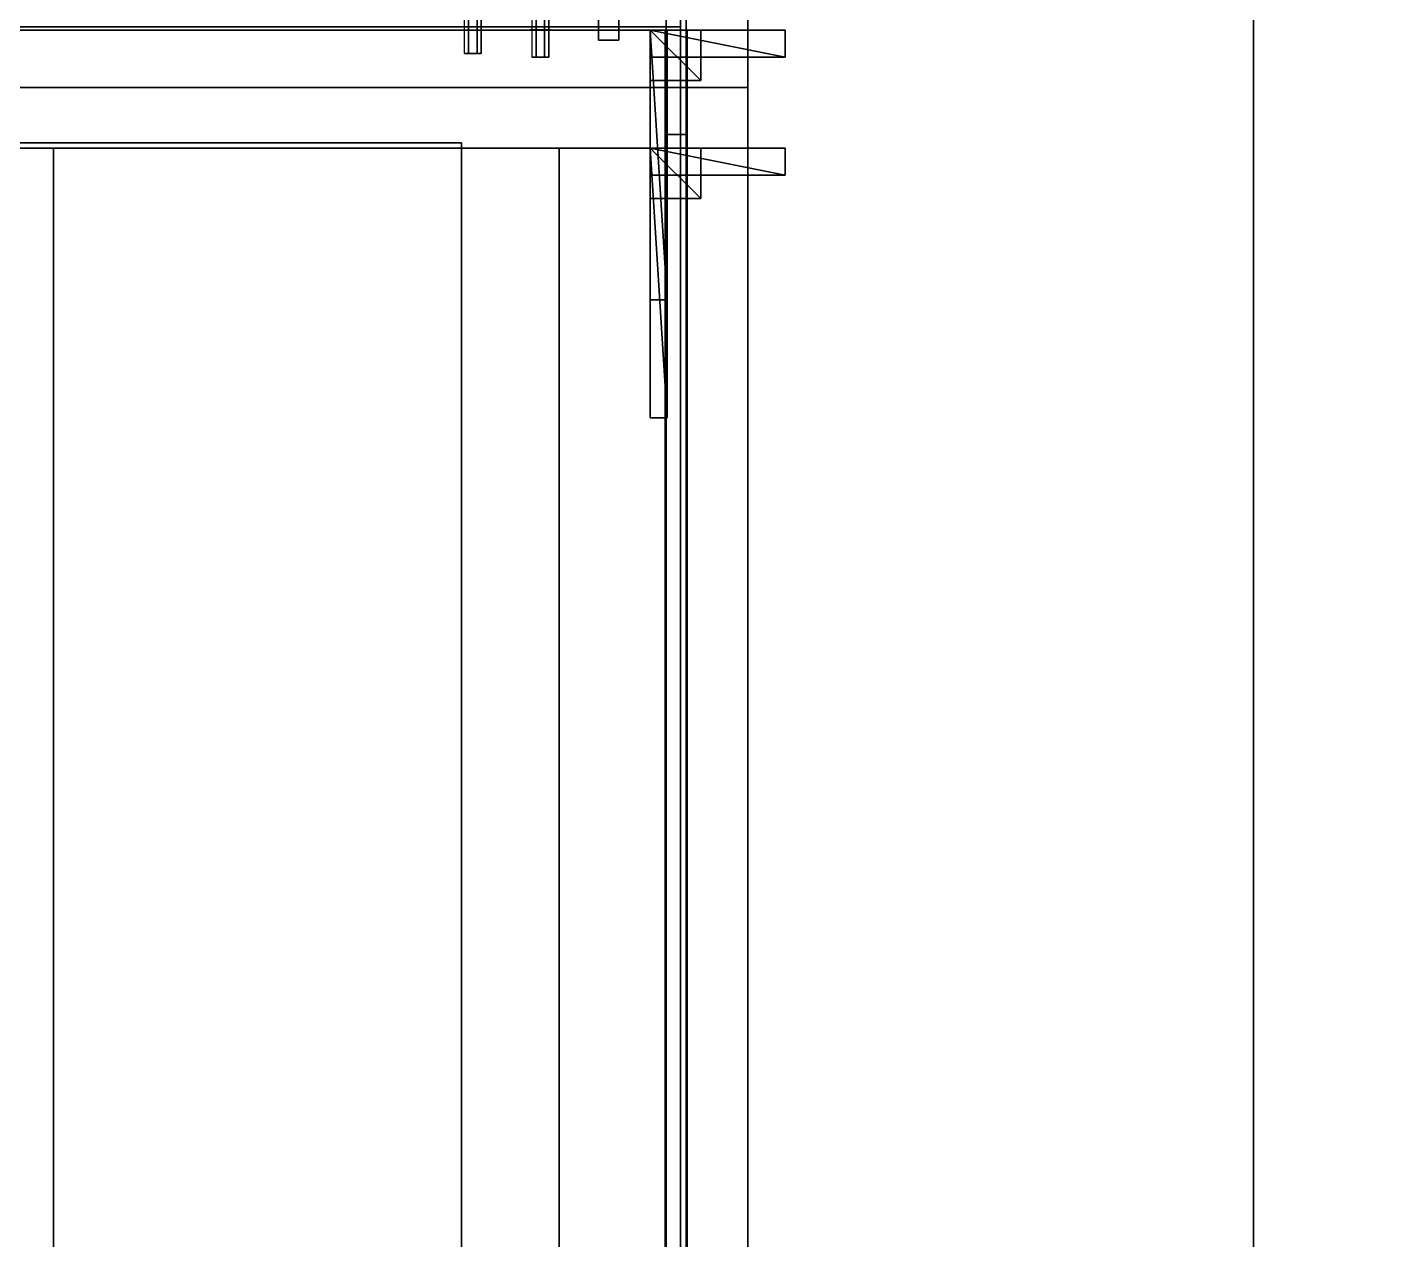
# Model space of a CAD drawing. Extents: x 0 to 4068, y -150 to 4325.
# Drawn here: x 1939.2 to 2343.7, y 2670.7 to 3030.3 of the extents above; entities that cross this region are included whole.
import ezdxf

# ---------------------------------------------------------------- set-up
doc = ezdxf.new("R2010")
doc.units = 0
for name, color, linetype in [('LAYER0', 7, 'CONTINUOUS'), ('LAYER413', 7, 'CONTINUOUS'), ('LAYER422', 7, 'CONTINUOUS'), ('LAYER433', 7, 'CONTINUOUS'), ('LAYER434', 7, 'CONTINUOUS'), ('LAYER435', 7, 'CONTINUOUS'), ('LAYER436', 7, 'CONTINUOUS'), ('LAYER438', 2, 'CONTINUOUS'), ('LAYER439', 37, 'CONTINUOUS'), ('LAYER440', 253, 'CONTINUOUS'), ('LAYER441', 253, 'CONTINUOUS'), ('LAYER442', 253, 'CONTINUOUS'), ('LAYER443', 253, 'CONTINUOUS'), ('LAYER444', 253, 'CONTINUOUS'), ('LAYER445', 253, 'CONTINUOUS'), ('LAYER446', 7, 'CONTINUOUS'), ('LAYER447', 7, 'CONTINUOUS'), ('LAYER633', 7, 'CONTINUOUS'), ('LAYER642', 7, 'CONTINUOUS'), ('LAYER655', 254, 'CONTINUOUS'), ('LAYER656', 7, 'CONTINUOUS'), ('LAYER665', 7, 'CONTINUOUS'), ('LAYER666', 253, 'CONTINUOUS'), ('LAYER667', 7, 'CONTINUOUS'), ('LAYER668', 253, 'CONTINUOUS'), ('LAYER670', 2, 'CONTINUOUS'), ('LAYER671', 7, 'CONTINUOUS'), ('LAYER672', 253, 'CONTINUOUS'), ('LAYER673', 253, 'CONTINUOUS'), ('LAYER674', 253, 'CONTINUOUS'), ('LAYER675', 253, 'CONTINUOUS'), ('LAYER676', 253, 'CONTINUOUS'), ('LAYER677', 253, 'CONTINUOUS'), ('LAYER686', 7, 'CONTINUOUS'), ('LAYER688', 254, 'CONTINUOUS'), ('LAYER821', 19, 'CONTINUOUS'), ('LAYER823', 19, 'CONTINUOUS')]:
    doc.layers.add(name, color=color, linetype=linetype)

msp = doc.modelspace()

# ---------------------------------------------------------------- linework, layer by layer
at = {"layer": 'LAYER0', "invisible_edges": 1}
for points in [[(4068, 4325, -5), (0, -150, -5), (0, 4325, -5), (4068, 4325, -5)], [(0, -150, -5), (4068, 4325, -5), (4068, -150, -5), (0, -150, -5)], [(4068, -150), (0, 4325), (0, -150), (4068, -150)], [(0, 4325), (4068, -150), (4068, 4325), (0, 4325)]]:
    msp.add_3dface(points, dxfattribs=at)
at = {"layer": 'LAYER413'}
for points, invisible_edges in [([(2303, 4325), (2153, 1439), (2153, 4175), (2303, 4325)], 1), ([(2153, 1439), (2303, 4325), (2303, 1571), (2153, 1439)], 1), ([(2153, 4175, 2410), (2303, 1571, 2410), (2303, 4325, 2410), (2153, 4175, 2410)], 1), ([(2303, 4325), (2303, 1571, 2410), (2303, 1571), (2303, 4325)], 1), ([(2303, 1571, 2410), (2303, 4325), (2303, 4325, 2410), (2303, 1571, 2410)], 1), ([(2153, 4175), (2153, 2690.5, 2065.5), (2153, 3169.5, 1569.5), (2153, 4175)], 7), ([(2153, 4175), (2153, 2630.5, 2065.5), (2153, 2690.5, 2065.5), (2153, 4175)], 5), ([(2153, 4175), (2153, 2084.5, 717.5), (2153, 2630.5, 2065.5), (2153, 4175)], 7), ([(2153, 4175), (2153, 2024.5, 717.5), (2153, 2084.5, 717.5), (2153, 4175)], 5), ([(2153, 1439), (2153, 2024.5, 717.5), (2153, 4175), (2153, 1439)], 3), ([(2153, 2690.5, 2065.5), (2153, 4175, 2410), (2153, 3169.5, 1649.5), (2153, 2690.5, 2065.5)], 7), ([(2153, 2690.5, 2145.5), (2153, 4175, 2410), (2153, 2690.5, 2065.5), (2153, 2690.5, 2145.5)], 3), ([(2153, 2630.5, 2145.5), (2153, 4175, 2410), (2153, 2690.5, 2145.5), (2153, 2630.5, 2145.5)], 3), ([(2153, 2630.5, 2145.5), (2153, 1439, 2410), (2153, 4175, 2410), (2153, 2630.5, 2145.5)], 5), ([(2303, 1571, 2410), (2153, 4175, 2410), (2153, 1439, 2410), (2303, 1571, 2410)], 1), ([(2153, 3169.5, 1569.5), (2153, 2690.5, 2065.5), (2153, 3169.5, 1649.5), (2153, 3169.5, 1569.5)], 3)]:
    msp.add_3dface(points, dxfattribs=dict(at, invisible_edges=invisible_edges))
at = {"layer": 'LAYER422', "invisible_edges": 1}
for points in [[(2153, 2250.5, 149), (1617, 2994.5, 149), (2153, 2994.5, 149), (2153, 2250.5, 149)], [(1617, 2994.5, 149), (2153, 2250.5, 149), (1617, 2250.5, 149), (1617, 2994.5, 149)], [(2153, 2994.5, 167), (1617, 2994.5, 149), (1617, 2994.5, 167), (2153, 2994.5, 167)], [(1617, 2994.5, 149), (2153, 2994.5, 167), (2153, 2994.5, 149), (1617, 2994.5, 149)], [(1617, 2250.5, 167), (2153, 2994.5, 167), (1617, 2994.5, 167), (1617, 2250.5, 167)], [(2153, 2994.5, 167), (1617, 2250.5, 167), (2153, 2250.5, 167), (2153, 2994.5, 167)], [(2153, 2994.5, 167), (2153, 2250.5, 149), (2153, 2994.5, 149), (2153, 2994.5, 167)], [(2153, 2250.5, 149), (2153, 2994.5, 167), (2153, 2250.5, 167), (2153, 2250.5, 149)]]:
    msp.add_3dface(points, dxfattribs=at)
at = {"layer": 'LAYER433', "invisible_edges": 1}
for points in [[(2097, 2994.5, 228), (1947, 2250.5, 228), (2097, 2250.5, 228), (2097, 2994.5, 228)], [(1947, 2250.5, 228), (2097, 2994.5, 228), (1947, 2994.5, 228), (1947, 2250.5, 228)], [(1947, 2994.5, 210), (1947, 2250.5, 228), (1947, 2994.5, 228), (1947, 2994.5, 210)], [(1947, 2250.5, 228), (1947, 2994.5, 210), (1947, 2250.5, 210), (1947, 2250.5, 228)], [(2097, 2994.5, 228), (1947, 2994.5, 210), (1947, 2994.5, 228), (2097, 2994.5, 228)], [(1947, 2994.5, 210), (2097, 2994.5, 228), (2097, 2994.5, 210), (1947, 2994.5, 210)], [(1947, 2994.5, 210), (2097, 2250.5, 210), (1947, 2250.5, 210), (1947, 2994.5, 210)], [(2097, 2250.5, 210), (1947, 2994.5, 210), (2097, 2994.5, 210), (2097, 2250.5, 210)], [(2097, 2250.5, 210), (2097, 2994.5, 228), (2097, 2250.5, 228), (2097, 2250.5, 210)], [(2097, 2994.5, 228), (2097, 2250.5, 210), (2097, 2994.5, 210), (2097, 2994.5, 228)]]:
    msp.add_3dface(points, dxfattribs=at)
at = {"layer": 'LAYER434', "invisible_edges": 1}
for points in [[(2097, 2994.5, 210), (1947, 2250.5, 210), (2097, 2250.5, 210), (2097, 2994.5, 210)], [(1947, 2250.5, 210), (2097, 2994.5, 210), (1947, 2994.5, 210), (1947, 2250.5, 210)], [(1947, 2994.5, 192), (1947, 2250.5, 210), (1947, 2994.5, 210), (1947, 2994.5, 192)], [(1947, 2250.5, 210), (1947, 2994.5, 192), (1947, 2250.5, 192), (1947, 2250.5, 210)], [(2097, 2994.5, 210), (1947, 2994.5, 192), (1947, 2994.5, 210), (2097, 2994.5, 210)], [(1947, 2994.5, 192), (2097, 2994.5, 210), (2097, 2994.5, 192), (1947, 2994.5, 192)], [(1947, 2994.5, 192), (2097, 2250.5, 192), (1947, 2250.5, 192), (1947, 2994.5, 192)], [(2097, 2250.5, 192), (1947, 2994.5, 192), (2097, 2994.5, 192), (2097, 2250.5, 192)], [(2097, 2250.5, 192), (2097, 2994.5, 210), (2097, 2250.5, 210), (2097, 2250.5, 192)], [(2097, 2994.5, 210), (2097, 2250.5, 192), (2097, 2994.5, 192), (2097, 2994.5, 210)]]:
    msp.add_3dface(points, dxfattribs=at)
at = {"layer": 'LAYER435', "invisible_edges": 1}
for points in [[(2097, 2994.5, 246), (1947, 2250.5, 246), (2097, 2250.5, 246), (2097, 2994.5, 246)], [(1947, 2250.5, 246), (2097, 2994.5, 246), (1947, 2994.5, 246), (1947, 2250.5, 246)], [(1947, 2994.5, 228), (1947, 2250.5, 246), (1947, 2994.5, 246), (1947, 2994.5, 228)], [(1947, 2250.5, 246), (1947, 2994.5, 228), (1947, 2250.5, 228), (1947, 2250.5, 246)], [(2097, 2994.5, 246), (1947, 2994.5, 228), (1947, 2994.5, 246), (2097, 2994.5, 246)], [(1947, 2994.5, 228), (2097, 2994.5, 246), (2097, 2994.5, 228), (1947, 2994.5, 228)], [(1947, 2994.5, 228), (2097, 2250.5, 228), (1947, 2250.5, 228), (1947, 2994.5, 228)], [(2097, 2250.5, 228), (1947, 2994.5, 228), (2097, 2994.5, 228), (2097, 2250.5, 228)], [(2097, 2250.5, 228), (2097, 2994.5, 246), (2097, 2250.5, 246), (2097, 2250.5, 228)], [(2097, 2994.5, 246), (2097, 2250.5, 228), (2097, 2994.5, 228), (2097, 2994.5, 246)]]:
    msp.add_3dface(points, dxfattribs=at)
at = {"layer": 'LAYER436', "invisible_edges": 1}
for points in [[(2153, 3012.5, 148), (1617, 2994.5, 148), (1617, 3012.5, 148), (2153, 3012.5, 148)], [(1617, 2994.5, 148), (2153, 3012.5, 148), (2153, 2994.5, 148), (1617, 2994.5, 148)], [(2153, 2994.5, 868), (1617, 3012.5, 868), (1617, 2994.5, 868), (2153, 2994.5, 868)], [(1617, 3012.5, 868), (2153, 2994.5, 868), (2153, 3012.5, 868), (1617, 3012.5, 868)], [(1617, 3012.5, 868), (2153, 3012.5, 148), (1617, 3012.5, 148), (1617, 3012.5, 868)], [(2153, 3012.5, 148), (1617, 3012.5, 868), (2153, 3012.5, 868), (2153, 3012.5, 148)], [(2153, 3012.5, 148), (2153, 2994.5, 868), (2153, 2994.5, 148), (2153, 3012.5, 148)], [(2153, 2994.5, 868), (2153, 3012.5, 148), (2153, 3012.5, 868), (2153, 2994.5, 868)], [(2153, 2994.5, 868), (1617, 2994.5, 148), (2153, 2994.5, 148), (2153, 2994.5, 868)], [(1617, 2994.5, 148), (2153, 2994.5, 868), (1617, 2994.5, 868), (1617, 2994.5, 148)]]:
    msp.add_3dface(points, dxfattribs=at)
at = {"layer": 'LAYER438'}
for points in [[(2124, 2914.5, 827), (2129, 2914.5, 827), (2124, 2994.5, 827), (2124, 2914.5, 827)], [(2124, 2994.5, 827), (2129, 2914.5, 827), (2129, 2994.5, 827), (2124, 2994.5, 827)], [(2124, 2994.5, 827), (2129, 2994.5, 827), (2124, 2994.5, 804), (2124, 2994.5, 827)], [(2124, 2994.5, 804), (2129, 2994.5, 827), (2129, 2994.5, 804), (2124, 2994.5, 804)], [(2124, 2914.5, 827), (2124, 2994.5, 827), (2124, 2914.5, 804), (2124, 2914.5, 827)], [(2124, 2914.5, 804), (2124, 2994.5, 827), (2124, 2994.5, 804), (2124, 2914.5, 804)], [(2124, 2914.5, 804), (2124, 2994.5, 804), (2129, 2914.5, 804), (2124, 2914.5, 804)], [(2129, 2914.5, 804), (2124, 2994.5, 804), (2129, 2994.5, 804), (2129, 2914.5, 804)], [(2129, 2914.5, 804), (2129, 2994.5, 804), (2129, 2914.5, 827), (2129, 2914.5, 804)], [(2129, 2914.5, 827), (2129, 2994.5, 804), (2129, 2994.5, 827), (2129, 2914.5, 827)], [(2124, 2914.5, 804), (2129, 2914.5, 804), (2124, 2914.5, 827), (2124, 2914.5, 804)], [(2124, 2914.5, 827), (2129, 2914.5, 804), (2129, 2914.5, 827), (2124, 2914.5, 827)]]:
    msp.add_3dface(points, dxfattribs=at)
at = {"layer": 'LAYER439', "invisible_edges": 1}
for points in [[(2124, 2994.5, 804), (2124, 2914.5, 827), (2124, 2994.5, 827), (2124, 2994.5, 804)], [(2124, 2914.5, 827), (2124, 2994.5, 804), (2124, 2914.5, 804), (2124, 2914.5, 827)], [(2129, 2994.5, 827), (2124, 2914.5, 827), (2129, 2914.5, 827), (2129, 2994.5, 827)], [(2124, 2914.5, 827), (2129, 2994.5, 827), (2124, 2994.5, 827), (2124, 2914.5, 827)], [(2124, 2994.5, 804), (2129, 2914.5, 804), (2124, 2914.5, 804), (2124, 2994.5, 804)], [(2129, 2914.5, 804), (2124, 2994.5, 804), (2129, 2994.5, 804), (2129, 2914.5, 804)], [(2129, 2994.5, 827), (2124, 2994.5, 804), (2124, 2994.5, 827), (2129, 2994.5, 827)], [(2124, 2994.5, 804), (2129, 2994.5, 827), (2129, 2994.5, 804), (2124, 2994.5, 804)], [(2129, 2914.5, 804), (2129, 2994.5, 827), (2129, 2914.5, 827), (2129, 2914.5, 804)], [(2129, 2994.5, 827), (2129, 2914.5, 804), (2129, 2994.5, 804), (2129, 2994.5, 827)], [(2129, 2914.5, 804), (2124, 2914.5, 827), (2124, 2914.5, 804), (2129, 2914.5, 804)], [(2124, 2914.5, 827), (2129, 2914.5, 804), (2129, 2914.5, 827), (2124, 2914.5, 827)]]:
    msp.add_3dface(points, dxfattribs=at)
at = {"layer": 'LAYER440'}
for points in [[(2124, 2979.5, 827), (2139, 2979.5, 827), (2124, 2994.5, 827), (2124, 2979.5, 827)], [(2124, 2994.5, 827), (2139, 2979.5, 827), (2139, 2994.5, 827), (2124, 2994.5, 827)], [(2124, 2994.5, 827), (2139, 2994.5, 827), (2124, 2994.5, 812), (2124, 2994.5, 827)], [(2124, 2994.5, 812), (2139, 2994.5, 827), (2139, 2994.5, 812), (2124, 2994.5, 812)], [(2124, 2979.5, 827), (2124, 2994.5, 827), (2124, 2979.5, 812), (2124, 2979.5, 827)], [(2124, 2979.5, 812), (2124, 2994.5, 827), (2124, 2994.5, 812), (2124, 2979.5, 812)], [(2124, 2979.5, 812), (2124, 2994.5, 812), (2139, 2979.5, 812), (2124, 2979.5, 812)], [(2139, 2979.5, 812), (2124, 2994.5, 812), (2139, 2994.5, 812), (2139, 2979.5, 812)], [(2139, 2979.5, 812), (2139, 2994.5, 812), (2139, 2979.5, 827), (2139, 2979.5, 812)], [(2139, 2979.5, 827), (2139, 2994.5, 812), (2139, 2994.5, 827), (2139, 2979.5, 827)], [(2124, 2979.5, 812), (2139, 2979.5, 812), (2124, 2979.5, 827), (2124, 2979.5, 812)], [(2124, 2979.5, 827), (2139, 2979.5, 812), (2139, 2979.5, 827), (2124, 2979.5, 827)]]:
    msp.add_3dface(points, dxfattribs=at)
at = {"layer": 'LAYER441'}
for points in [[(2124, 2979.5, 827), (2139, 2979.5, 827), (2124, 2994.5, 827), (2124, 2979.5, 827)], [(2124, 2994.5, 827), (2139, 2979.5, 827), (2139, 2994.5, 827), (2124, 2994.5, 827)], [(2124, 2994.5, 827), (2139, 2994.5, 827), (2124, 2994.5, 812), (2124, 2994.5, 827)], [(2124, 2994.5, 812), (2139, 2994.5, 827), (2139, 2994.5, 812), (2124, 2994.5, 812)], [(2124, 2979.5, 827), (2124, 2994.5, 827), (2124, 2979.5, 812), (2124, 2979.5, 827)], [(2124, 2979.5, 812), (2124, 2994.5, 827), (2124, 2994.5, 812), (2124, 2979.5, 812)], [(2124, 2979.5, 812), (2124, 2994.5, 812), (2139, 2979.5, 812), (2124, 2979.5, 812)], [(2139, 2979.5, 812), (2124, 2994.5, 812), (2139, 2994.5, 812), (2139, 2979.5, 812)], [(2139, 2979.5, 812), (2139, 2994.5, 812), (2139, 2979.5, 827), (2139, 2979.5, 812)], [(2139, 2979.5, 827), (2139, 2994.5, 812), (2139, 2994.5, 827), (2139, 2979.5, 827)], [(2124, 2979.5, 812), (2139, 2979.5, 812), (2124, 2979.5, 827), (2124, 2979.5, 812)], [(2124, 2979.5, 827), (2139, 2979.5, 812), (2139, 2979.5, 827), (2124, 2979.5, 827)]]:
    msp.add_3dface(points, dxfattribs=at)
at = {"layer": 'LAYER442'}
for points in [[(2124, 2979.5, 827), (2139, 2979.5, 827), (2124, 2994.5, 827), (2124, 2979.5, 827)], [(2124, 2994.5, 827), (2139, 2979.5, 827), (2139, 2994.5, 827), (2124, 2994.5, 827)], [(2124, 2994.5, 827), (2139, 2994.5, 827), (2124, 2994.5, 812), (2124, 2994.5, 827)], [(2124, 2994.5, 812), (2139, 2994.5, 827), (2139, 2994.5, 812), (2124, 2994.5, 812)], [(2124, 2979.5, 827), (2124, 2994.5, 827), (2124, 2979.5, 812), (2124, 2979.5, 827)], [(2124, 2979.5, 812), (2124, 2994.5, 827), (2124, 2994.5, 812), (2124, 2979.5, 812)], [(2124, 2979.5, 812), (2124, 2994.5, 812), (2139, 2979.5, 812), (2124, 2979.5, 812)], [(2139, 2979.5, 812), (2124, 2994.5, 812), (2139, 2994.5, 812), (2139, 2979.5, 812)], [(2139, 2979.5, 812), (2139, 2994.5, 812), (2139, 2979.5, 827), (2139, 2979.5, 812)], [(2139, 2979.5, 827), (2139, 2994.5, 812), (2139, 2994.5, 827), (2139, 2979.5, 827)], [(2124, 2979.5, 812), (2139, 2979.5, 812), (2124, 2979.5, 827), (2124, 2979.5, 812)], [(2124, 2979.5, 827), (2139, 2979.5, 812), (2139, 2979.5, 827), (2124, 2979.5, 827)]]:
    msp.add_3dface(points, dxfattribs=at)
at = {"layer": 'LAYER443'}
for points in [[(2124, 2979.5, 827), (2139, 2979.5, 827), (2124, 2994.5, 827), (2124, 2979.5, 827)], [(2124, 2994.5, 827), (2139, 2979.5, 827), (2139, 2994.5, 827), (2124, 2994.5, 827)], [(2124, 2994.5, 827), (2139, 2994.5, 827), (2124, 2994.5, 812), (2124, 2994.5, 827)], [(2124, 2994.5, 812), (2139, 2994.5, 827), (2139, 2994.5, 812), (2124, 2994.5, 812)], [(2124, 2979.5, 827), (2124, 2994.5, 827), (2124, 2979.5, 812), (2124, 2979.5, 827)], [(2124, 2979.5, 812), (2124, 2994.5, 827), (2124, 2994.5, 812), (2124, 2979.5, 812)], [(2124, 2979.5, 812), (2124, 2994.5, 812), (2139, 2979.5, 812), (2124, 2979.5, 812)], [(2139, 2979.5, 812), (2124, 2994.5, 812), (2139, 2994.5, 812), (2139, 2979.5, 812)], [(2139, 2979.5, 812), (2139, 2994.5, 812), (2139, 2979.5, 827), (2139, 2979.5, 812)], [(2139, 2979.5, 827), (2139, 2994.5, 812), (2139, 2994.5, 827), (2139, 2979.5, 827)], [(2124, 2979.5, 812), (2139, 2979.5, 812), (2124, 2979.5, 827), (2124, 2979.5, 812)], [(2124, 2979.5, 827), (2139, 2979.5, 812), (2139, 2979.5, 827), (2124, 2979.5, 827)]]:
    msp.add_3dface(points, dxfattribs=at)
at = {"layer": 'LAYER444'}
for points in [[(2124, 2986.5, 827), (2164, 2986.5, 827), (2124, 2994.5, 827), (2124, 2986.5, 827)], [(2124, 2994.5, 827), (2164, 2986.5, 827), (2164, 2994.5, 827), (2124, 2994.5, 827)], [(2124, 2994.5, 827), (2164, 2994.5, 827), (2124, 2994.5, 819), (2124, 2994.5, 827)], [(2124, 2994.5, 819), (2164, 2994.5, 827), (2164, 2994.5, 819), (2124, 2994.5, 819)], [(2124, 2986.5, 827), (2124, 2994.5, 827), (2124, 2986.5, 819), (2124, 2986.5, 827)], [(2124, 2986.5, 819), (2124, 2994.5, 827), (2124, 2994.5, 819), (2124, 2986.5, 819)], [(2124, 2986.5, 819), (2124, 2994.5, 819), (2164, 2986.5, 819), (2124, 2986.5, 819)], [(2164, 2986.5, 819), (2124, 2994.5, 819), (2164, 2994.5, 819), (2164, 2986.5, 819)], [(2164, 2986.5, 819), (2164, 2994.5, 819), (2164, 2986.5, 827), (2164, 2986.5, 819)], [(2164, 2986.5, 827), (2164, 2994.5, 819), (2164, 2994.5, 827), (2164, 2986.5, 827)], [(2124, 2986.5, 819), (2164, 2986.5, 819), (2124, 2986.5, 827), (2124, 2986.5, 819)], [(2124, 2986.5, 827), (2164, 2986.5, 819), (2164, 2986.5, 827), (2124, 2986.5, 827)]]:
    msp.add_3dface(points, dxfattribs=at)
at = {"layer": 'LAYER445'}
for points in [[(2124, 2914.5, 827), (2129, 2914.5, 827), (2124, 2994.5, 827), (2124, 2914.5, 827)], [(2124, 2994.5, 827), (2129, 2914.5, 827), (2129, 2994.5, 827), (2124, 2994.5, 827)], [(2124, 2994.5, 827), (2129, 2994.5, 827), (2124, 2994.5, 811), (2124, 2994.5, 827)], [(2124, 2994.5, 811), (2129, 2994.5, 827), (2129, 2994.5, 811), (2124, 2994.5, 811)], [(2124, 2914.5, 827), (2124, 2994.5, 827), (2124, 2914.5, 811), (2124, 2914.5, 827)], [(2124, 2914.5, 811), (2124, 2994.5, 827), (2124, 2994.5, 811), (2124, 2914.5, 811)], [(2124, 2914.5, 811), (2124, 2994.5, 811), (2129, 2914.5, 811), (2124, 2914.5, 811)], [(2129, 2914.5, 811), (2124, 2994.5, 811), (2129, 2994.5, 811), (2129, 2914.5, 811)], [(2129, 2914.5, 811), (2129, 2994.5, 811), (2129, 2914.5, 827), (2129, 2914.5, 811)], [(2129, 2914.5, 827), (2129, 2994.5, 811), (2129, 2994.5, 827), (2129, 2914.5, 827)], [(2124, 2914.5, 811), (2129, 2914.5, 811), (2124, 2914.5, 827), (2124, 2914.5, 811)], [(2124, 2914.5, 827), (2129, 2914.5, 811), (2129, 2914.5, 827), (2124, 2914.5, 827)]]:
    msp.add_3dface(points, dxfattribs=at)
at = {"layer": 'LAYER446', "invisible_edges": 1}
for points in [[(2135, 2994.5, 867.5), (2153, 2250.5, 867.5), (2153, 2994.5, 867.5), (2135, 2994.5, 867.5)], [(2153, 2250.5, 867.5), (2135, 2994.5, 867.5), (2135, 2250.5, 867.5), (2153, 2250.5, 867.5)], [(2153, 2994.5, 747.5), (2135, 2994.5, 867.5), (2153, 2994.5, 867.5), (2153, 2994.5, 747.5)], [(2135, 2994.5, 867.5), (2153, 2994.5, 747.5), (2135, 2994.5, 747.5), (2135, 2994.5, 867.5)], [(2135, 2250.5, 747.5), (2153, 2994.5, 747.5), (2153, 2250.5, 747.5), (2135, 2250.5, 747.5)], [(2153, 2994.5, 747.5), (2135, 2250.5, 747.5), (2135, 2994.5, 747.5), (2153, 2994.5, 747.5)], [(2135, 2994.5, 867.5), (2135, 2250.5, 747.5), (2135, 2250.5, 867.5), (2135, 2994.5, 867.5)], [(2135, 2250.5, 747.5), (2135, 2994.5, 867.5), (2135, 2994.5, 747.5), (2135, 2250.5, 747.5)], [(2153, 2994.5, 747.5), (2153, 2250.5, 867.5), (2153, 2250.5, 747.5), (2153, 2994.5, 747.5)], [(2153, 2250.5, 867.5), (2153, 2994.5, 747.5), (2153, 2994.5, 867.5), (2153, 2250.5, 867.5)]]:
    msp.add_3dface(points, dxfattribs=at)
at = {"layer": 'LAYER447', "invisible_edges": 1}
for points in [[(2128.7, 2998.5, 867.5), (2134.7, 2246.5, 867.5), (2134.7, 2998.5, 867.5), (2128.7, 2998.5, 867.5)], [(2134.7, 2246.5, 867.5), (2128.7, 2998.5, 867.5), (2128.7, 2246.5, 867.5), (2134.7, 2246.5, 867.5)], [(2134.7, 2998.5, 163), (2128.7, 2998.5, 867.5), (2134.7, 2998.5, 867.5), (2134.7, 2998.5, 163)], [(2128.7, 2998.5, 867.5), (2134.7, 2998.5, 163), (2128.7, 2998.5, 163), (2128.7, 2998.5, 867.5)], [(2128.7, 2246.5, 163), (2134.7, 2998.5, 163), (2134.7, 2246.5, 163), (2128.7, 2246.5, 163)], [(2134.7, 2998.5, 163), (2128.7, 2246.5, 163), (2128.7, 2998.5, 163), (2134.7, 2998.5, 163)], [(2128.7, 2998.5, 867.5), (2128.7, 2246.5, 163), (2128.7, 2246.5, 867.5), (2128.7, 2998.5, 867.5)], [(2128.7, 2246.5, 163), (2128.7, 2998.5, 867.5), (2128.7, 2998.5, 163), (2128.7, 2246.5, 163)], [(2134.7, 2998.5, 163), (2134.7, 2246.5, 867.5), (2134.7, 2246.5, 163), (2134.7, 2998.5, 163)], [(2134.7, 2246.5, 867.5), (2134.7, 2998.5, 163), (2134.7, 2998.5, 867.5), (2134.7, 2246.5, 867.5)]]:
    msp.add_3dface(points, dxfattribs=at)
at = {"layer": 'LAYER633', "invisible_edges": 1}
for points in [[(2133, 3030.5, 148), (1615, 3012.5, 148), (1615, 3030.5, 148), (2133, 3030.5, 148)], [(1615, 3012.5, 148), (2133, 3030.5, 148), (2133, 3012.5, 148), (1615, 3012.5, 148)], [(2133, 3012.5, 868), (1615, 3030.5, 868), (1615, 3012.5, 868), (2133, 3012.5, 868)], [(1615, 3030.5, 868), (2133, 3012.5, 868), (2133, 3030.5, 868), (1615, 3030.5, 868)], [(2133, 3012.5, 868), (2133, 3030.5, 148), (2133, 3030.5, 868), (2133, 3012.5, 868)], [(2133, 3030.5, 148), (2133, 3012.5, 868), (2133, 3012.5, 148), (2133, 3030.5, 148)], [(1615, 3012.5, 148), (2133, 3012.5, 868), (1615, 3012.5, 868), (1615, 3012.5, 148)], [(2133, 3012.5, 868), (1615, 3012.5, 148), (2133, 3012.5, 148), (2133, 3012.5, 868)]]:
    msp.add_3dface(points, dxfattribs=at)
at = {"layer": 'LAYER642', "invisible_edges": 1}
for points in [[(2108.7, 4111, 867.5), (2114.7, 3026.5, 867.5), (2114.7, 4111, 867.5), (2108.7, 4111, 867.5)], [(2114.7, 3026.5, 867.5), (2108.7, 4111, 867.5), (2108.7, 3026.5, 867.5), (2114.7, 3026.5, 867.5)], [(2108.7, 3026.5, 163), (2114.7, 4111, 163), (2114.7, 3026.5, 163), (2108.7, 3026.5, 163)], [(2114.7, 4111, 163), (2108.7, 3026.5, 163), (2108.7, 4111, 163), (2114.7, 4111, 163)], [(2108.7, 4111, 867.5), (2108.7, 3026.5, 163), (2108.7, 3026.5, 867.5), (2108.7, 4111, 867.5)], [(2108.7, 3026.5, 163), (2108.7, 4111, 867.5), (2108.7, 4111, 163), (2108.7, 3026.5, 163)], [(2114.7, 4111, 163), (2114.7, 3026.5, 867.5), (2114.7, 3026.5, 163), (2114.7, 4111, 163)], [(2114.7, 3026.5, 867.5), (2114.7, 4111, 163), (2114.7, 4111, 867.5), (2114.7, 3026.5, 867.5)], [(2108.7, 3026.5, 163), (2114.7, 3026.5, 867.5), (2108.7, 3026.5, 867.5), (2108.7, 3026.5, 163)], [(2114.7, 3026.5, 867.5), (2108.7, 3026.5, 163), (2114.7, 3026.5, 163), (2114.7, 3026.5, 867.5)]]:
    msp.add_3dface(points, dxfattribs=at)
at = {"layer": 'LAYER655'}
for points in [[(2068.9, 3022.5, 496.5), (2073.9, 3022.5, 496.5), (2072.65, 3022.5, 498.665), (2070.15, 3022.5, 498.665)], [(2068.9, 3022.5, 496.5), (2070.15, 3022.5, 494.3349), (2072.65, 3022.5, 494.3349), (2073.9, 3022.5, 496.5)]]:
    msp.add_3dface(points, dxfattribs=at)
at = {"layer": 'LAYER656', "invisible_edges": 1}
for points in [[(2135, 3029.5, 2341), (2153, 3029.5, 2221), (2135, 3029.5, 2221), (2135, 3029.5, 2341)], [(2153, 3029.5, 2221), (2135, 3029.5, 2341), (2153, 3029.5, 2341), (2153, 3029.5, 2221)], [(2135, 2215.5, 2221), (2153, 3029.5, 2221), (2153, 2215.5, 2221), (2135, 2215.5, 2221)], [(2153, 3029.5, 2221), (2135, 2215.5, 2221), (2135, 3029.5, 2221), (2153, 3029.5, 2221)], [(2135, 3029.5, 2341), (2153, 2215.5, 2341), (2153, 3029.5, 2341), (2135, 3029.5, 2341)], [(2153, 2215.5, 2341), (2135, 3029.5, 2341), (2135, 2215.5, 2341), (2153, 2215.5, 2341)], [(2135, 2215.5, 2221), (2135, 3029.5, 2341), (2135, 3029.5, 2221), (2135, 2215.5, 2221)], [(2135, 3029.5, 2341), (2135, 2215.5, 2221), (2135, 2215.5, 2341), (2135, 3029.5, 2341)], [(2153, 2215.5, 2341), (2153, 3029.5, 2221), (2153, 3029.5, 2341), (2153, 2215.5, 2341)], [(2153, 3029.5, 2221), (2153, 2215.5, 2341), (2153, 2215.5, 2221), (2153, 3029.5, 2221)]]:
    msp.add_3dface(points, dxfattribs=at)
at = {"layer": 'LAYER665', "invisible_edges": 1}
for points in [[(2153, 3029.5, 2359), (1803, 2215.5, 2359), (2153, 2215.5, 2359), (2153, 3029.5, 2359)], [(1803, 2215.5, 2359), (2153, 3029.5, 2359), (1803, 3029.5, 2359), (1803, 2215.5, 2359)], [(2153, 3029.5, 2359), (1803, 3029.5, 2341), (1803, 3029.5, 2359), (2153, 3029.5, 2359)], [(1803, 3029.5, 2341), (2153, 3029.5, 2359), (2153, 3029.5, 2341), (1803, 3029.5, 2341)], [(1803, 3029.5, 2341), (2153, 2215.5, 2341), (1803, 2215.5, 2341), (1803, 3029.5, 2341)], [(2153, 2215.5, 2341), (1803, 3029.5, 2341), (2153, 3029.5, 2341), (2153, 2215.5, 2341)], [(2153, 2215.5, 2341), (2153, 3029.5, 2359), (2153, 2215.5, 2359), (2153, 2215.5, 2341)], [(2153, 3029.5, 2359), (2153, 2215.5, 2341), (2153, 3029.5, 2341), (2153, 3029.5, 2359)]]:
    msp.add_3dface(points, dxfattribs=at)
at = {"layer": 'LAYER666', "invisible_edges": 1}
for points in [[(2153, 2215.5, 1701), (1803, 3029.5, 1701), (2153, 3029.5, 1701), (2153, 2215.5, 1701)], [(1803, 3029.5, 1701), (2153, 2215.5, 1701), (1803, 2215.5, 1701), (1803, 3029.5, 1701)], [(2153, 3029.5, 1719), (1803, 3029.5, 1701), (1803, 3029.5, 1719), (2153, 3029.5, 1719)], [(1803, 3029.5, 1701), (2153, 3029.5, 1719), (2153, 3029.5, 1701), (1803, 3029.5, 1701)], [(1803, 2215.5, 1719), (2153, 3029.5, 1719), (1803, 3029.5, 1719), (1803, 2215.5, 1719)], [(2153, 3029.5, 1719), (1803, 2215.5, 1719), (2153, 2215.5, 1719), (2153, 3029.5, 1719)], [(2153, 3029.5, 1719), (2153, 2215.5, 1701), (2153, 3029.5, 1701), (2153, 3029.5, 1719)], [(2153, 2215.5, 1701), (2153, 3029.5, 1719), (2153, 2215.5, 1719), (2153, 2215.5, 1701)]]:
    msp.add_3dface(points, dxfattribs=at)
at = {"layer": 'LAYER667', "invisible_edges": 1}
for points in [[(2128.7, 3033.5, 2345), (2134.7, 2211.5, 2345), (2134.7, 3033.5, 2345), (2128.7, 3033.5, 2345)], [(2134.7, 2211.5, 2345), (2128.7, 3033.5, 2345), (2128.7, 2211.5, 2345), (2134.7, 2211.5, 2345)], [(2128.7, 2211.5, 1715), (2134.7, 3033.5, 1715), (2134.7, 2211.5, 1715), (2128.7, 2211.5, 1715)], [(2134.7, 3033.5, 1715), (2128.7, 2211.5, 1715), (2128.7, 3033.5, 1715), (2134.7, 3033.5, 1715)], [(2128.7, 3033.5, 2345), (2128.7, 2211.5, 1715), (2128.7, 2211.5, 2345), (2128.7, 3033.5, 2345)], [(2128.7, 2211.5, 1715), (2128.7, 3033.5, 2345), (2128.7, 3033.5, 1715), (2128.7, 2211.5, 1715)], [(2134.7, 3033.5, 1715), (2134.7, 2211.5, 2345), (2134.7, 2211.5, 1715), (2134.7, 3033.5, 1715)], [(2134.7, 2211.5, 2345), (2134.7, 3033.5, 1715), (2134.7, 3033.5, 2345), (2134.7, 2211.5, 2345)]]:
    msp.add_3dface(points, dxfattribs=at)
at = {"layer": 'LAYER668', "invisible_edges": 1}
for points in [[(2153, 3047.5, 1700), (1803, 3029.5, 1700), (1803, 3047.5, 1700), (2153, 3047.5, 1700)], [(1803, 3029.5, 1700), (2153, 3047.5, 1700), (2153, 3029.5, 1700), (1803, 3029.5, 1700)], [(2153, 3029.5, 2360), (1803, 3047.5, 2360), (1803, 3029.5, 2360), (2153, 3029.5, 2360)], [(1803, 3047.5, 2360), (2153, 3029.5, 2360), (2153, 3047.5, 2360), (1803, 3047.5, 2360)], [(2153, 3047.5, 1700), (2153, 3029.5, 2360), (2153, 3029.5, 1700), (2153, 3047.5, 1700)], [(2153, 3029.5, 2360), (2153, 3047.5, 1700), (2153, 3047.5, 2360), (2153, 3029.5, 2360)], [(2153, 3029.5, 2360), (1803, 3029.5, 1700), (2153, 3029.5, 1700), (2153, 3029.5, 2360)], [(1803, 3029.5, 1700), (2153, 3029.5, 2360), (1803, 3029.5, 2360), (1803, 3029.5, 1700)]]:
    msp.add_3dface(points, dxfattribs=at)
at = {"layer": 'LAYER670'}
for points in [[(2124, 2949.5, 2318), (2129, 2949.5, 2318), (2124, 3029.5, 2318), (2124, 2949.5, 2318)], [(2124, 3029.5, 2318), (2129, 2949.5, 2318), (2129, 3029.5, 2318), (2124, 3029.5, 2318)], [(2124, 3029.5, 2318), (2129, 3029.5, 2318), (2124, 3029.5, 2295), (2124, 3029.5, 2318)], [(2124, 3029.5, 2295), (2129, 3029.5, 2318), (2129, 3029.5, 2295), (2124, 3029.5, 2295)], [(2124, 2949.5, 2318), (2124, 3029.5, 2318), (2124, 2949.5, 2295), (2124, 2949.5, 2318)], [(2124, 2949.5, 2295), (2124, 3029.5, 2318), (2124, 3029.5, 2295), (2124, 2949.5, 2295)], [(2124, 2949.5, 2295), (2124, 3029.5, 2295), (2129, 2949.5, 2295), (2124, 2949.5, 2295)], [(2129, 2949.5, 2295), (2124, 3029.5, 2295), (2129, 3029.5, 2295), (2129, 2949.5, 2295)], [(2129, 2949.5, 2295), (2129, 3029.5, 2295), (2129, 2949.5, 2318), (2129, 2949.5, 2295)], [(2129, 2949.5, 2318), (2129, 3029.5, 2295), (2129, 3029.5, 2318), (2129, 2949.5, 2318)], [(2124, 2949.5, 2295), (2129, 2949.5, 2295), (2124, 2949.5, 2318), (2124, 2949.5, 2295)], [(2124, 2949.5, 2318), (2129, 2949.5, 2295), (2129, 2949.5, 2318), (2124, 2949.5, 2318)]]:
    msp.add_3dface(points, dxfattribs=at)
at = {"layer": 'LAYER671', "invisible_edges": 1}
for points in [[(2124, 3029.5, 2295), (2124, 2949.5, 2318), (2124, 3029.5, 2318), (2124, 3029.5, 2295)], [(2124, 2949.5, 2318), (2124, 3029.5, 2295), (2124, 2949.5, 2295), (2124, 2949.5, 2318)], [(2129, 3029.5, 2318), (2124, 2949.5, 2318), (2129, 2949.5, 2318), (2129, 3029.5, 2318)], [(2124, 2949.5, 2318), (2129, 3029.5, 2318), (2124, 3029.5, 2318), (2124, 2949.5, 2318)], [(2124, 3029.5, 2295), (2129, 2949.5, 2295), (2124, 2949.5, 2295), (2124, 3029.5, 2295)], [(2129, 2949.5, 2295), (2124, 3029.5, 2295), (2129, 3029.5, 2295), (2129, 2949.5, 2295)], [(2129, 3029.5, 2318), (2124, 3029.5, 2295), (2124, 3029.5, 2318), (2129, 3029.5, 2318)], [(2124, 3029.5, 2295), (2129, 3029.5, 2318), (2129, 3029.5, 2295), (2124, 3029.5, 2295)], [(2129, 2949.5, 2295), (2129, 3029.5, 2318), (2129, 2949.5, 2318), (2129, 2949.5, 2295)], [(2129, 3029.5, 2318), (2129, 2949.5, 2295), (2129, 3029.5, 2295), (2129, 3029.5, 2318)], [(2129, 2949.5, 2295), (2124, 2949.5, 2318), (2124, 2949.5, 2295), (2129, 2949.5, 2295)], [(2124, 2949.5, 2318), (2129, 2949.5, 2295), (2129, 2949.5, 2318), (2124, 2949.5, 2318)]]:
    msp.add_3dface(points, dxfattribs=at)
at = {"layer": 'LAYER672'}
for points in [[(2124, 3014.5, 2318), (2139, 3014.5, 2318), (2124, 3029.5, 2318), (2124, 3014.5, 2318)], [(2124, 3029.5, 2318), (2139, 3014.5, 2318), (2139, 3029.5, 2318), (2124, 3029.5, 2318)], [(2124, 3029.5, 2318), (2139, 3029.5, 2318), (2124, 3029.5, 2303), (2124, 3029.5, 2318)], [(2124, 3029.5, 2303), (2139, 3029.5, 2318), (2139, 3029.5, 2303), (2124, 3029.5, 2303)], [(2124, 3014.5, 2318), (2124, 3029.5, 2318), (2124, 3014.5, 2303), (2124, 3014.5, 2318)], [(2124, 3014.5, 2303), (2124, 3029.5, 2318), (2124, 3029.5, 2303), (2124, 3014.5, 2303)], [(2124, 3014.5, 2303), (2124, 3029.5, 2303), (2139, 3014.5, 2303), (2124, 3014.5, 2303)], [(2139, 3014.5, 2303), (2124, 3029.5, 2303), (2139, 3029.5, 2303), (2139, 3014.5, 2303)], [(2139, 3014.5, 2303), (2139, 3029.5, 2303), (2139, 3014.5, 2318), (2139, 3014.5, 2303)], [(2139, 3014.5, 2318), (2139, 3029.5, 2303), (2139, 3029.5, 2318), (2139, 3014.5, 2318)], [(2124, 3014.5, 2303), (2139, 3014.5, 2303), (2124, 3014.5, 2318), (2124, 3014.5, 2303)], [(2124, 3014.5, 2318), (2139, 3014.5, 2303), (2139, 3014.5, 2318), (2124, 3014.5, 2318)]]:
    msp.add_3dface(points, dxfattribs=at)
at = {"layer": 'LAYER673'}
for points in [[(2124, 3014.5, 2318), (2139, 3014.5, 2318), (2124, 3029.5, 2318), (2124, 3014.5, 2318)], [(2124, 3029.5, 2318), (2139, 3014.5, 2318), (2139, 3029.5, 2318), (2124, 3029.5, 2318)], [(2124, 3029.5, 2318), (2139, 3029.5, 2318), (2124, 3029.5, 2303), (2124, 3029.5, 2318)], [(2124, 3029.5, 2303), (2139, 3029.5, 2318), (2139, 3029.5, 2303), (2124, 3029.5, 2303)], [(2124, 3014.5, 2318), (2124, 3029.5, 2318), (2124, 3014.5, 2303), (2124, 3014.5, 2318)], [(2124, 3014.5, 2303), (2124, 3029.5, 2318), (2124, 3029.5, 2303), (2124, 3014.5, 2303)], [(2124, 3014.5, 2303), (2124, 3029.5, 2303), (2139, 3014.5, 2303), (2124, 3014.5, 2303)], [(2139, 3014.5, 2303), (2124, 3029.5, 2303), (2139, 3029.5, 2303), (2139, 3014.5, 2303)], [(2139, 3014.5, 2303), (2139, 3029.5, 2303), (2139, 3014.5, 2318), (2139, 3014.5, 2303)], [(2139, 3014.5, 2318), (2139, 3029.5, 2303), (2139, 3029.5, 2318), (2139, 3014.5, 2318)], [(2124, 3014.5, 2303), (2139, 3014.5, 2303), (2124, 3014.5, 2318), (2124, 3014.5, 2303)], [(2124, 3014.5, 2318), (2139, 3014.5, 2303), (2139, 3014.5, 2318), (2124, 3014.5, 2318)]]:
    msp.add_3dface(points, dxfattribs=at)
at = {"layer": 'LAYER674'}
for points in [[(2124, 3014.5, 2318), (2139, 3014.5, 2318), (2124, 3029.5, 2318), (2124, 3014.5, 2318)], [(2124, 3029.5, 2318), (2139, 3014.5, 2318), (2139, 3029.5, 2318), (2124, 3029.5, 2318)], [(2124, 3029.5, 2318), (2139, 3029.5, 2318), (2124, 3029.5, 2303), (2124, 3029.5, 2318)], [(2124, 3029.5, 2303), (2139, 3029.5, 2318), (2139, 3029.5, 2303), (2124, 3029.5, 2303)], [(2124, 3014.5, 2318), (2124, 3029.5, 2318), (2124, 3014.5, 2303), (2124, 3014.5, 2318)], [(2124, 3014.5, 2303), (2124, 3029.5, 2318), (2124, 3029.5, 2303), (2124, 3014.5, 2303)], [(2124, 3014.5, 2303), (2124, 3029.5, 2303), (2139, 3014.5, 2303), (2124, 3014.5, 2303)], [(2139, 3014.5, 2303), (2124, 3029.5, 2303), (2139, 3029.5, 2303), (2139, 3014.5, 2303)], [(2139, 3014.5, 2303), (2139, 3029.5, 2303), (2139, 3014.5, 2318), (2139, 3014.5, 2303)], [(2139, 3014.5, 2318), (2139, 3029.5, 2303), (2139, 3029.5, 2318), (2139, 3014.5, 2318)], [(2124, 3014.5, 2303), (2139, 3014.5, 2303), (2124, 3014.5, 2318), (2124, 3014.5, 2303)], [(2124, 3014.5, 2318), (2139, 3014.5, 2303), (2139, 3014.5, 2318), (2124, 3014.5, 2318)]]:
    msp.add_3dface(points, dxfattribs=at)
at = {"layer": 'LAYER675'}
for points in [[(2124, 3014.5, 2318), (2139, 3014.5, 2318), (2124, 3029.5, 2318), (2124, 3014.5, 2318)], [(2124, 3029.5, 2318), (2139, 3014.5, 2318), (2139, 3029.5, 2318), (2124, 3029.5, 2318)], [(2124, 3029.5, 2318), (2139, 3029.5, 2318), (2124, 3029.5, 2303), (2124, 3029.5, 2318)], [(2124, 3029.5, 2303), (2139, 3029.5, 2318), (2139, 3029.5, 2303), (2124, 3029.5, 2303)], [(2124, 3014.5, 2318), (2124, 3029.5, 2318), (2124, 3014.5, 2303), (2124, 3014.5, 2318)], [(2124, 3014.5, 2303), (2124, 3029.5, 2318), (2124, 3029.5, 2303), (2124, 3014.5, 2303)], [(2124, 3014.5, 2303), (2124, 3029.5, 2303), (2139, 3014.5, 2303), (2124, 3014.5, 2303)], [(2139, 3014.5, 2303), (2124, 3029.5, 2303), (2139, 3029.5, 2303), (2139, 3014.5, 2303)], [(2139, 3014.5, 2303), (2139, 3029.5, 2303), (2139, 3014.5, 2318), (2139, 3014.5, 2303)], [(2139, 3014.5, 2318), (2139, 3029.5, 2303), (2139, 3029.5, 2318), (2139, 3014.5, 2318)], [(2124, 3014.5, 2303), (2139, 3014.5, 2303), (2124, 3014.5, 2318), (2124, 3014.5, 2303)], [(2124, 3014.5, 2318), (2139, 3014.5, 2303), (2139, 3014.5, 2318), (2124, 3014.5, 2318)]]:
    msp.add_3dface(points, dxfattribs=at)
at = {"layer": 'LAYER676'}
for points in [[(2124, 3021.5, 2318), (2164, 3021.5, 2318), (2124, 3029.5, 2318), (2124, 3021.5, 2318)], [(2124, 3029.5, 2318), (2164, 3021.5, 2318), (2164, 3029.5, 2318), (2124, 3029.5, 2318)], [(2124, 3029.5, 2318), (2164, 3029.5, 2318), (2124, 3029.5, 2310), (2124, 3029.5, 2318)], [(2124, 3029.5, 2310), (2164, 3029.5, 2318), (2164, 3029.5, 2310), (2124, 3029.5, 2310)], [(2124, 3021.5, 2318), (2124, 3029.5, 2318), (2124, 3021.5, 2310), (2124, 3021.5, 2318)], [(2124, 3021.5, 2310), (2124, 3029.5, 2318), (2124, 3029.5, 2310), (2124, 3021.5, 2310)], [(2124, 3021.5, 2310), (2124, 3029.5, 2310), (2164, 3021.5, 2310), (2124, 3021.5, 2310)], [(2164, 3021.5, 2310), (2124, 3029.5, 2310), (2164, 3029.5, 2310), (2164, 3021.5, 2310)], [(2164, 3021.5, 2310), (2164, 3029.5, 2310), (2164, 3021.5, 2318), (2164, 3021.5, 2310)], [(2164, 3021.5, 2318), (2164, 3029.5, 2310), (2164, 3029.5, 2318), (2164, 3021.5, 2318)], [(2124, 3021.5, 2310), (2164, 3021.5, 2310), (2124, 3021.5, 2318), (2124, 3021.5, 2310)], [(2124, 3021.5, 2318), (2164, 3021.5, 2310), (2164, 3021.5, 2318), (2124, 3021.5, 2318)]]:
    msp.add_3dface(points, dxfattribs=at)
at = {"layer": 'LAYER677'}
for points in [[(2124, 2949.5, 2318), (2129, 2949.5, 2318), (2124, 3029.5, 2318), (2124, 2949.5, 2318)], [(2124, 3029.5, 2318), (2129, 2949.5, 2318), (2129, 3029.5, 2318), (2124, 3029.5, 2318)], [(2124, 3029.5, 2318), (2129, 3029.5, 2318), (2124, 3029.5, 2302), (2124, 3029.5, 2318)], [(2124, 3029.5, 2302), (2129, 3029.5, 2318), (2129, 3029.5, 2302), (2124, 3029.5, 2302)], [(2124, 2949.5, 2318), (2124, 3029.5, 2318), (2124, 2949.5, 2302), (2124, 2949.5, 2318)], [(2124, 2949.5, 2302), (2124, 3029.5, 2318), (2124, 3029.5, 2302), (2124, 2949.5, 2302)], [(2124, 2949.5, 2302), (2124, 3029.5, 2302), (2129, 2949.5, 2302), (2124, 2949.5, 2302)], [(2129, 2949.5, 2302), (2124, 3029.5, 2302), (2129, 3029.5, 2302), (2129, 2949.5, 2302)], [(2129, 2949.5, 2302), (2129, 3029.5, 2302), (2129, 2949.5, 2318), (2129, 2949.5, 2302)], [(2129, 2949.5, 2318), (2129, 3029.5, 2302), (2129, 3029.5, 2318), (2129, 2949.5, 2318)], [(2124, 2949.5, 2302), (2129, 2949.5, 2302), (2124, 2949.5, 2318), (2124, 2949.5, 2302)], [(2124, 2949.5, 2318), (2129, 2949.5, 2302), (2129, 2949.5, 2318), (2124, 2949.5, 2318)]]:
    msp.add_3dface(points, dxfattribs=at)
at = {"layer": 'LAYER686', "invisible_edges": 1}
for points in [[(2128.4, 2215.5, 2021), (1823, 3029.5, 2021), (2128.4, 3029.5, 2021), (2128.4, 2215.5, 2021)], [(1823, 3029.5, 2021), (2128.4, 2215.5, 2021), (1823, 2215.5, 2021), (1823, 3029.5, 2021)], [(2128.4, 3029.5, 2039), (1823, 3029.5, 2021), (1823, 3029.5, 2039), (2128.4, 3029.5, 2039)], [(1823, 3029.5, 2021), (2128.4, 3029.5, 2039), (2128.4, 3029.5, 2021), (1823, 3029.5, 2021)], [(1823, 2215.5, 2039), (2128.4, 3029.5, 2039), (1823, 3029.5, 2039), (1823, 2215.5, 2039)], [(2128.4, 3029.5, 2039), (1823, 2215.5, 2039), (2128.4, 2215.5, 2039), (2128.4, 3029.5, 2039)], [(2128.4, 3029.5, 2039), (2128.4, 2215.5, 2021), (2128.4, 3029.5, 2021), (2128.4, 3029.5, 2039)], [(2128.4, 2215.5, 2021), (2128.4, 3029.5, 2039), (2128.4, 2215.5, 2039), (2128.4, 2215.5, 2021)]]:
    msp.add_3dface(points, dxfattribs=at)
at = {"layer": 'LAYER688'}
for points in [[(2094.4, 3029.55, 2018.5), (2088.4, 3029.55, 2018.5), (2089.9, 3029.55, 2021.098), (2092.9, 3029.55, 2021.098)], [(2094.4, 3029.55, 2018.5), (2088.4, 3029.55, 2018.5), (2089.9, 3029.55, 2015.902), (2092.9, 3029.55, 2015.902)], [(2094.4, 3029.45, 2018.5), (2088.4, 3029.45, 2018.5), (2089.9, 3029.45, 2021.098), (2092.9, 3029.45, 2021.098)], [(2094.4, 3029.45, 2018.5), (2088.4, 3029.45, 2018.5), (2089.9, 3029.45, 2015.902), (2092.9, 3029.45, 2015.902)], [(2088.9, 3021.5, 2018.5), (2093.9, 3021.5, 2018.5), (2092.65, 3021.5, 2020.665), (2090.15, 3021.5, 2020.665)], [(2088.9, 3021.5, 2018.5), (2090.15, 3021.5, 2016.335), (2092.65, 3021.5, 2016.335), (2093.9, 3021.5, 2018.5)]]:
    msp.add_3dface(points, dxfattribs=at)
at = {"layer": 'LAYER821'}
for points, invisible_edges in [([(1581.76, 3743.63, 868), (2153, 4175, 868), (1627.02, 2996, 868), (1581.76, 3743.63, 868)], 7), ([(1627.02, 2996, 868), (2153, 4175, 868), (2068, 2996, 868), (1627.02, 2996, 868)], 3), ([(2153, 1439, 868), (2068, 2249, 868), (2153, 4175, 868), (2153, 1439, 868)], 3), ([(2068, 2996, 868), (2153, 4175, 868), (2068, 2249, 868), (2068, 2996, 868)], 3), ([(2153, 4175, 922), (2133, 4155, 922), (2153, 1439, 922), (2153, 4175, 922)], 3), ([(2153, 4175, 868), (2153, 1439, 922), (2153, 1439, 868), (2153, 4175, 868)], 1), ([(2153, 1439, 922), (2153, 4175, 868), (2153, 4175, 922), (2153, 1439, 922)], 1), ([(2133, 3572, 922), (2153, 1439, 922), (2133, 4155, 922), (2133, 3572, 922)], 3), ([(2133, 3572, 922), (1567, 3533, 922), (1627.02, 2996, 922), (2133, 3572, 922)], 7), ([(2133, 3572, 922), (1627.02, 2996, 922), (2068, 2996, 922), (2133, 3572, 922)], 5), ([(2068, 2996, 922), (2153, 1439, 922), (2133, 3572, 922), (2068, 2996, 922)], 7), ([(2068, 2249, 922), (2153, 1439, 922), (2068, 2996, 922), (2068, 2249, 922)], 3)]:
    msp.add_3dface(points, dxfattribs=dict(at, invisible_edges=invisible_edges))
at = {"layer": 'LAYER823'}
for points, invisible_edges in [([(2133, 4155, 922), (2153, 4175, 922), (2133, 1439, 922), (2133, 4155, 922)], 3), ([(2133, 1439, 922), (2153, 4175, 922), (2153, 1439, 922), (2133, 1439, 922)], 1), ([(2153, 4175, 1002), (2133, 4155, 1002), (2153, 1439, 1002), (2153, 4175, 1002)], 3), ([(2153, 4175, 922), (2153, 1439, 1002), (2153, 1439, 922), (2153, 4175, 922)], 1), ([(2153, 1439, 1002), (2153, 4175, 922), (2153, 4175, 1002), (2153, 1439, 1002)], 1), ([(2133, 4155, 1002), (2133, 1439, 922), (2133, 1439, 1002), (2133, 4155, 1002)], 1), ([(2133, 1439, 922), (2133, 4155, 1002), (2133, 4155, 922), (2133, 1439, 922)], 1), ([(2153, 1439, 1002), (2133, 4155, 1002), (2133, 1439, 1002), (2153, 1439, 1002)], 1)]:
    msp.add_3dface(points, dxfattribs=dict(at, invisible_edges=invisible_edges))

# ---------------------------------------------------------------- meshes
at = {"layer": 'LAYER655'}
mesh = msp.add_polymesh((2, 6), dxfattribs=dict(at, n_close=True))
for k, corner in enumerate([(2068.9, 3038.5, 496.5), (2070.15, 3038.5, 498.665), (2072.65, 3038.5, 498.665), (2073.9, 3038.5, 496.5), (2072.65, 3038.5, 494.3349), (2070.15, 3038.5, 494.3349), (2068.9, 3022.5, 496.5), (2070.15, 3022.5, 498.665), (2072.65, 3022.5, 498.665), (2073.9, 3022.5, 496.5), (2072.65, 3022.5, 494.3349), (2070.15, 3022.5, 494.3349)]):
    mesh.set_mesh_vertex(divmod(k, 6), corner)
at = {"layer": 'LAYER688'}
mesh = msp.add_polymesh((2, 6), dxfattribs=dict(at, n_close=True))
for k, corner in enumerate([(2088.9, 3021.5, 2018.5), (2090.15, 3021.5, 2020.665), (2092.65, 3021.5, 2020.665), (2093.9, 3021.5, 2018.5), (2092.65, 3021.5, 2016.335), (2090.15, 3021.5, 2016.335), (2088.9, 3037.5, 2018.5), (2090.15, 3037.5, 2020.665), (2092.65, 3037.5, 2020.665), (2093.9, 3037.5, 2018.5), (2092.65, 3037.5, 2016.335), (2090.15, 3037.5, 2016.335)]):
    mesh.set_mesh_vertex(divmod(k, 6), corner)
mesh = msp.add_polymesh((2, 6), dxfattribs=dict(at, n_close=True))
for k, corner in enumerate([(2088.4, 3029.45, 2018.5), (2089.9, 3029.45, 2021.098), (2092.9, 3029.45, 2021.098), (2094.4, 3029.45, 2018.5), (2092.9, 3029.45, 2015.902), (2089.9, 3029.45, 2015.902), (2088.4, 3029.55, 2018.5), (2089.9, 3029.55, 2021.098), (2092.9, 3029.55, 2021.098), (2094.4, 3029.55, 2018.5), (2092.9, 3029.55, 2015.902), (2089.9, 3029.55, 2015.902)]):
    mesh.set_mesh_vertex(divmod(k, 6), corner)

doc.saveas('drawing.dxf')
